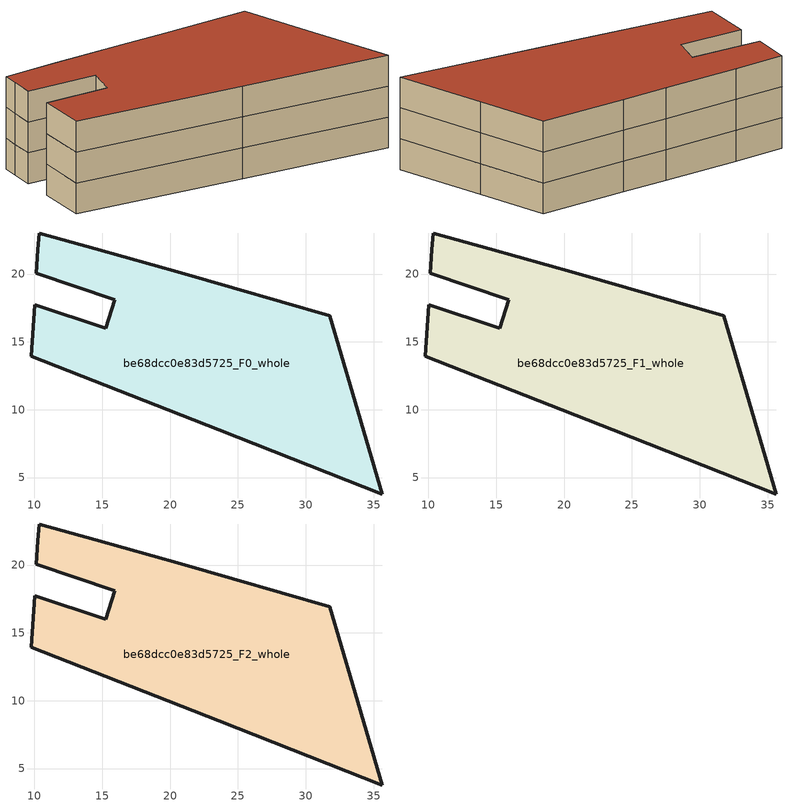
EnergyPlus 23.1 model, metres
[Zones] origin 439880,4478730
be68dcc0e83d5725_F0_whole
 floor ground (EU_floor_Construction): 31.77,16.94 33.46,11.16 35.63,3.79 23.59,8.51 9.79,13.94 10.01,17.72 15.25,15.99 15.94,18.1 10.15,20.08 10.25,21.78 10.38,23.03 14.48,21.88 20.78,20.1 24.61,18.98 z0
 wall outside (EU_wall_Construction): 23.59,8.51 35.63,3.79 33.46,11.16 31.77,16.94 24.61,18.98 20.78,20.1 14.48,21.88 10.38,23.03 10.25,21.78 10.15,20.08 15.94,18.1 15.25,15.99 10.01,17.72 9.79,13.94 23.59,8.51 z0:3
be68dcc0e83d5725_F1_whole
 floor to be68dcc0e83d5725_F0_whole (EU_floor_Construction): 31.77,16.94 33.46,11.16 35.63,3.79 23.59,8.51 9.79,13.94 10.01,17.72 15.25,15.99 15.94,18.1 10.15,20.08 10.25,21.78 10.38,23.03 14.48,21.88 20.78,20.1 24.61,18.98 z3
 wall outside (EU_wall_Construction): 23.59,8.51 35.63,3.79 33.46,11.16 31.77,16.94 24.61,18.98 20.78,20.1 14.48,21.88 10.38,23.03 10.25,21.78 10.15,20.08 15.94,18.1 15.25,15.99 10.01,17.72 9.79,13.94 23.59,8.51 z3:6
be68dcc0e83d5725_F2_whole
 floor to be68dcc0e83d5725_F1_whole (EU_floor_Construction): 31.77,16.94 33.46,11.16 35.63,3.79 23.59,8.51 9.79,13.94 10.01,17.72 15.25,15.99 15.94,18.1 10.15,20.08 10.25,21.78 10.38,23.03 14.48,21.88 20.78,20.1 24.61,18.98 z6
 wall outside (EU_wall_Construction): 23.59,8.51 35.63,3.79 33.46,11.16 31.77,16.94 24.61,18.98 20.78,20.1 14.48,21.88 10.38,23.03 10.25,21.78 10.15,20.08 15.94,18.1 15.25,15.99 10.01,17.72 9.79,13.94 23.59,8.51 z6:9
 roof outside (EU_roof_Construction): 35.63,3.79 33.46,11.16 31.77,16.94 24.61,18.98 20.78,20.1 14.48,21.88 10.38,23.03 10.25,21.78 10.15,20.08 15.94,18.1 15.25,15.99 10.01,17.72 9.79,13.94 23.59,8.51 z9
[Building]
EU S2 Campaign: North Axis=0; Terrain=City; Solar Distribution=FullExterior
[Site:Location]
Madrid: Latitude=40.5; Longitude=-3.5; Time Zone=1; Elevation=609
[SizingPeriod:WeatherFileDays]
AnnualSizingPeriod: Begin Month=1; Begin Day of Month=1; End Month=12; End Day of Month=31; Day of Week for Start Day=Monday; Use Weather File Daylight Saving Period=No; Use Weather File Rain and Snow Indicators=No
[MATERIAL]
EU_InternalMass_Material: Roughness=MediumRough; Thickness=0.1; Conductivity=1; Density=1800; Specific Heat=900; Thermal Absorptance=0.9; Solar Absorptance=0.7; Visible Absorptance=0.7
[MATERIAL:NOMASS] Roughness=MediumRough; Thermal Absorptance=0.9; Solar Absorptance=0.7; Visible Absorptance=0.7
Name | Thermal Resistance
EU_wall_NoMass | 0.419739
EU_roof_NoMass | 0.352165
EU_floor_NoMass | 0.608284
[CONSTRUCTION]
EU_wall_Construction: EU_wall_NoMass
EU_roof_Construction: EU_roof_NoMass
EU_floor_Construction: EU_floor_NoMass
EU_InternalMass_Construction: EU_InternalMass_Material
[ZONE] Type=1; Multiplier=1; Ceiling Height=autocalculate; Floor Area=autocalculate; Part of Total Floor Area=Yes
Name | Volume
be68dcc0e83d5725_F0_whole | 710.707
be68dcc0e83d5725_F1_whole; be68dcc0e83d5725_F2_whole | 710.705
[INTERNALMASS] Construction=EU_InternalMass_Construction; Surface Area=219.136
Name | Zone or ZoneList
be68dcc0e83d5725_F0_whole_EU_InternalMass | be68dcc0e83d5725_F0_whole
be68dcc0e83d5725_F1_whole_EU_InternalMass | be68dcc0e83d5725_F1_whole
be68dcc0e83d5725_F2_whole_EU_InternalMass | be68dcc0e83d5725_F2_whole
[OTHEREQUIPMENT] Fuel Type=Electricity; Design Level Calculation Method=Watts/Area; Power per Zone Floor Area=1; Fraction Latent=0; Fraction Radiant=0; Fraction Lost=0; Carbon Dioxide Generation Rate=0; EndUse Subcategory=EU_Step8_InternalGains
Name | Zone or ZoneList or Space or SpaceList | Schedule
EU_Step8_InternalGain_be68dcc0e83d5725_F0_whole_f000 | be68dcc0e83d5725_F0_whole | EU_Step8_GainSchedule_be68dcc0e83d5725_F0_whole_f000
EU_Step8_InternalGain_be68dcc0e83d5725_F1_whole_f000 | be68dcc0e83d5725_F1_whole | EU_Step8_GainSchedule_be68dcc0e83d5725_F1_whole_f000
EU_Step8_InternalGain_be68dcc0e83d5725_F2_whole_f000 | be68dcc0e83d5725_F2_whole | EU_Step8_GainSchedule_be68dcc0e83d5725_F2_whole_f000
[ZONEVENTILATION:DESIGNFLOWRATE] Schedule=EU_AlwaysOn; Design Flow Rate Calculation Method=AirChanges/Hour; Air Changes per Hour=0.703302; Ventilation Type=Natural; Fan Pressure Rise=0; Fan Total Efficiency=1; Constant Term Coefficient=1; Temperature Term Coefficient=0; Velocity Term Coefficient=0; Velocity Squared Term Coefficient=0; Minimum Indoor Temperature=-100; Maximum Indoor Temperature=100; Delta Temperature=-100; Minimum Outdoor Temperature=-100; Maximum Outdoor Temperature=100; Maximum Wind Speed=40
Name | Zone or ZoneList or Space or SpaceList
EU_ConstantAir_be68dcc0e83d5725_F0_whole | be68dcc0e83d5725_F0_whole
EU_ConstantAir_be68dcc0e83d5725_F1_whole | be68dcc0e83d5725_F1_whole
EU_ConstantAir_be68dcc0e83d5725_F2_whole | be68dcc0e83d5725_F2_whole
[HVACTEMPLATE:THERMOSTAT] Constant Heating Setpoint=20; Constant Cooling Setpoint=50
EU_HeatOnly_be68dcc0e83d5725_F0_whole; EU_HeatOnly_be68dcc0e83d5725_F1_whole; EU_HeatOnly_be68dcc0e83d5725_F2_whole
[HVACTEMPLATE:ZONE:IDEALLOADSAIRSYSTEM] System Availability Schedule=EU_AlwaysOn; Maximum Heating Supply Air Temperature=50; Minimum Cooling Supply Air Temperature=13; Maximum Heating Supply Air Humidity Ratio=0.0156; Minimum Cooling Supply Air Humidity Ratio=0.0077; Heating Limit=NoLimit; Cooling Limit=NoLimit; Heating Availability Schedule=EU_AlwaysOn; Cooling Availability Schedule=EU_CoolingOff; Dehumidification Control Type=ConstantSensibleHeatRatio; Cooling Sensible Heat Ratio=0.7; Dehumidification Setpoint=60; Humidification Control Type=None; Humidification Setpoint=30; Outdoor Air Method=None; Outdoor Air Flow Rate per Person=0.00944; Outdoor Air Flow Rate per Zone Floor Area=0; Outdoor Air Flow Rate per Zone=0; Demand Controlled Ventilation Type=None; Outdoor Air Economizer Type=NoEconomizer; Heat Recovery Type=None; Sensible Heat Recovery Effectiveness=0.7; Latent Heat Recovery Effectiveness=0.65
Name | Template Thermostat
be68dcc0e83d5725_F0_whole | EU_HeatOnly_be68dcc0e83d5725_F0_whole
be68dcc0e83d5725_F1_whole | EU_HeatOnly_be68dcc0e83d5725_F1_whole
be68dcc0e83d5725_F2_whole | EU_HeatOnly_be68dcc0e83d5725_F2_whole
[SIZING:ZONE] Zone Cooling Design Supply Air Temperature Input Method=SupplyAirTemperature; Zone Cooling Design Supply Air Temperature=13; Zone Heating Design Supply Air Temperature Input Method=SupplyAirTemperature; Zone Heating Design Supply Air Temperature=50; Zone Cooling Design Supply Air Humidity Ratio=0.008; Zone Heating Design Supply Air Humidity Ratio=0.008; Cooling Design Air Flow Method=DesignDay; Cooling Design Air Flow Rate=0; Cooling Minimum Air Flow per Zone Floor Area=0.000762; Cooling Minimum Air Flow=0; Cooling Minimum Air Flow Fraction=0.2; Heating Design Air Flow Method=DesignDay; Heating Design Air Flow Rate=0; Heating Maximum Air Flow per Zone Floor Area=0.002032; Heating Maximum Air Flow=0.141576; Heating Maximum Air Flow Fraction=0.3; Account for Dedicated Outdoor Air System=No; Dedicated Outdoor Air System Control Strategy=NeutralSupplyAir; Dedicated Outdoor Air Low Setpoint Temperature for Design=autosize; Dedicated Outdoor Air High Setpoint Temperature for Design=autosize; Zone Load Sizing Method=Sensible Load Only No Latent Load; Zone Latent Cooling Design Supply Air Humidity Ratio Input Method=HumidityRatioDifference; Zone Cooling Design Supply Air Humidity Ratio Difference=0.005; Zone Latent Heating Design Supply Air Humidity Ratio Input Method=HumidityRatioDifference; Zone Humidification Design Supply Air Humidity Ratio Difference=0.005
be68dcc0e83d5725_F0_whole; be68dcc0e83d5725_F1_whole; be68dcc0e83d5725_F2_whole
[SCHEDULE:CONSTANT]
Name | Hourly Value
EU_AlwaysOn | 1
EU_CoolingOff | 0
[SCHEDULE:FILE] Column Number=1; Rows to Skip at Top=0; Number of Hours of Data=8760; Column Separator=Comma; Interpolate to Timestep=No; Minutes per Item=60; Adjust Schedule for Daylight Savings=Yes
Name | File
EU_Step8_GainSchedule_be68dcc0e83d5725_F0_whole_f000 | C:\Users\o_iseri\Desktop\OpenUBEM\openubem\outputs\eu_evidence\EU-11\ES-MAD-BERRUGUETE\idfs\be68dcc0e83d5725\be68dcc0e83d5725_F0_whole_f000_gain.csv
EU_Step8_GainSchedule_be68dcc0e83d5725_F1_whole_f000 | C:\Users\o_iseri\Desktop\OpenUBEM\openubem\outputs\eu_evidence\EU-11\ES-MAD-BERRUGUETE\idfs\be68dcc0e83d5725\be68dcc0e83d5725_F1_whole_f000_gain.csv
EU_Step8_GainSchedule_be68dcc0e83d5725_F2_whole_f000 | C:\Users\o_iseri\Desktop\OpenUBEM\openubem\outputs\eu_evidence\EU-11\ES-MAD-BERRUGUETE\idfs\be68dcc0e83d5725\be68dcc0e83d5725_F2_whole_f000_gain.csv
